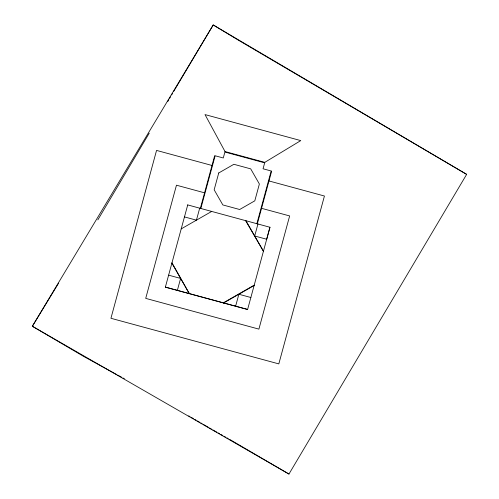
<?xml version="1.0" encoding="UTF-8"?>
<svg xmlns="http://www.w3.org/2000/svg" width="499" height="499" viewBox="0 0 499 499"><rect width="100%" height="100%" fill="white"/><g stroke="black" fill="none" stroke-linecap="round" stroke-linejoin="round"><path stroke-width="0.75" d="M187.736 204.871L165.362 287.15L247.598 309.492L269.971 227.213M177.351 290.412L180.613 278.423L168.618 275.167M199.694 208.17L196.438 220.165L184.449 216.909M200.361 208.308L214.676 155.638L223.278 157.977L225.024 151.54L205.008 114.583L300.766 140.599L264.801 162.35L263.054 168.787L271.656 171.12L257.341 223.789M200.835 208.439L215.013 156.256M256.866 223.658L271.038 171.481M235.609 306.243L238.871 294.248L250.86 297.504M257.952 224.001L254.696 235.996L266.684 239.246M149.232 133.189L97.835 219.878M167.701 101.659L168.88 99.638M169.666 98.297L170.452 96.949M171.631 94.935L172.417 93.594M173.602 91.579L213.216 24.95L466.646 174.363L288.958 474.05L32.354 326.259L213.216 24.95L238.634 40.325L466.646 174.363M58.614 283.17L32.354 326.259L83.788 356.498L116.261 374.306M181.193 228.891L211.682 211.433M223.253 302.881L254.216 285.141M223.621 302.98L254.116 285.515M225.018 151.553L264.794 162.356M225.361 152.158L264.189 162.705M212 165.475L156.555 150.411L110.94 318.287L278.816 363.896L324.431 196.02L268.98 180.956M204.565 192.826L176.465 185.198L145.714 298.377L258.9 329.122L289.651 215.942L261.545 208.314M187.705 204.914L269.94 227.257L266.634 239.433M165.394 287.106L247.629 309.449M117.608 375.042L121.644 377.238M122.991 377.968L124.332 378.704M212.842 429.913L216.859 432.178M218.2 432.932L219.541 433.687M220.876 434.442L222.891 435.577M224.226 436.332L225.567 437.087M226.908 437.841L228.249 438.596M229.584 439.351L288.958 474.05M188.722 415.879L190.063 416.659M191.404 417.438L193.412 418.611M194.753 419.391L196.095 420.17M197.429 420.95L199.444 422.117M200.779 422.896L202.12 423.676M203.461 424.456L208.152 427.181M209.493 427.961L211.501 429.134M245.595 220.645L263.428 251.234L245.963 220.745M171.881 263.173L189.339 293.668L171.98 262.805M218.737 172.966L214.165 189.795L222.835 204.933L239.663 209.505L254.802 200.835L259.374 184.006L250.704 168.868L233.875 164.296L218.737 172.966"/></g></svg>
